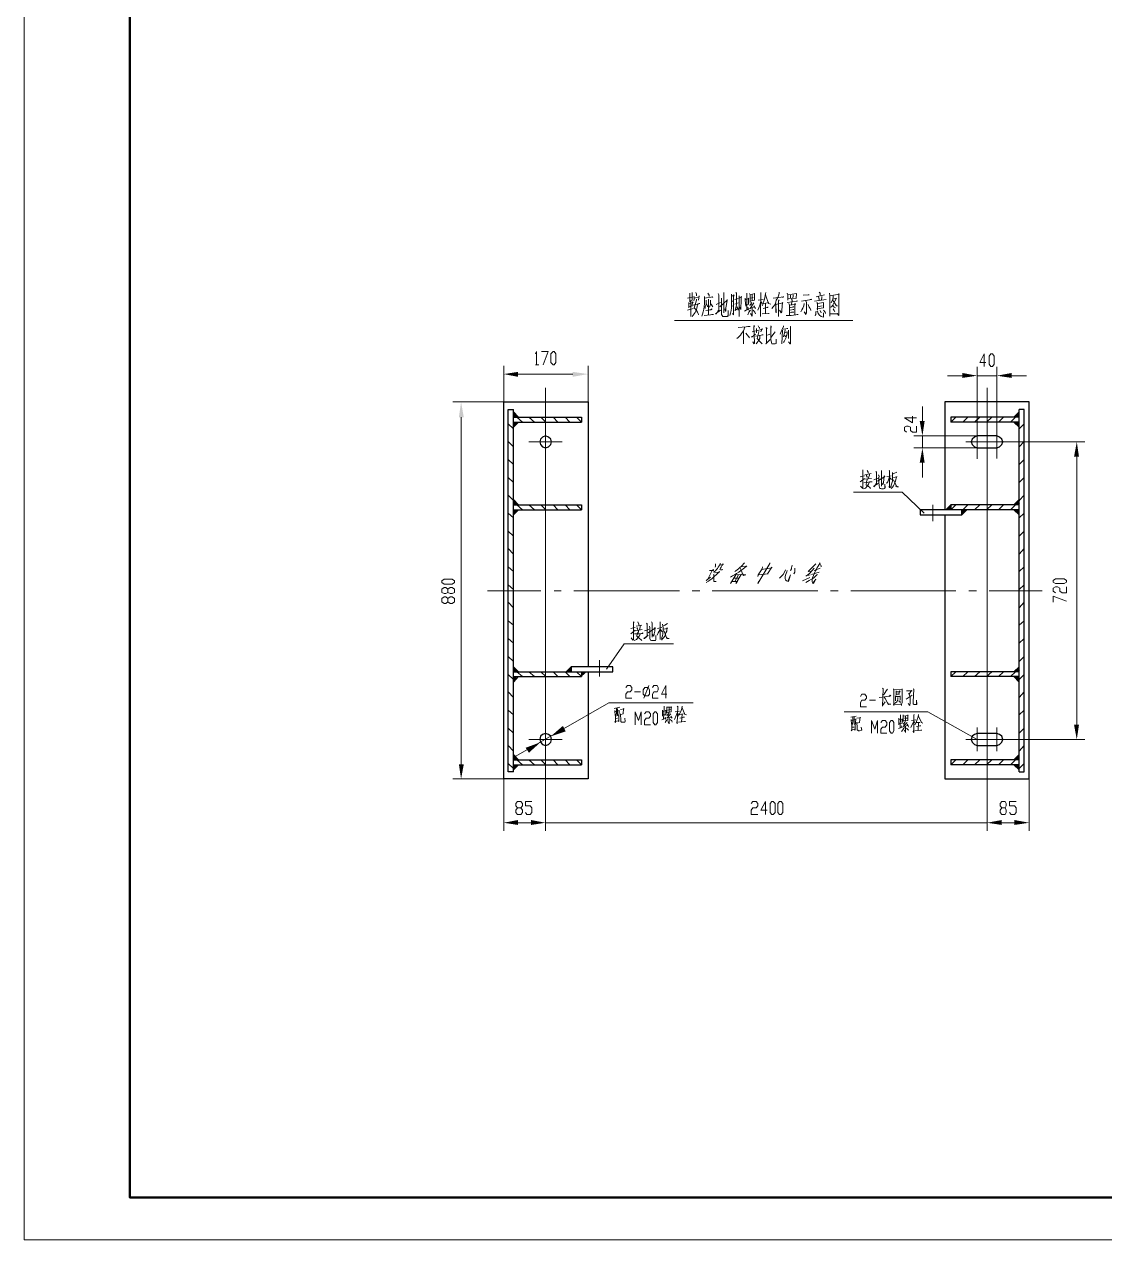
# Model space of a CAD drawing. Header units: millimetres. Extents: x -219 to 948, y -831 to -7.
# Drawn here: x -218.8 to 136.5, y -830.8 to -431 of the extents above; entities that cross this region are included whole.
import ezdxf

# ---------------------------------------------------------------- set-up
doc = ezdxf.new("R2010")
doc.units = ezdxf.units.MM
doc.layers.add('1', color=7, linetype='Continuous')

msp = doc.modelspace()

# ---------------------------------------------------------------- hatches: boundary and pattern name
h = msp.add_hatch(color=0)
h.dxf.hatch_style = 2
h.paths.add_polyline_path([(-56.48, -545.37), (-56.48, -546.99), (-61.16, -546.09)])
h = msp.add_hatch(color=0)
h.dxf.hatch_style = 2
h.paths.add_polyline_path([(-38.48, -545.37), (-38.48, -546.99), (-33.44, -546.09)])
h = msp.add_hatch(color=0)
h.dxf.hatch_style = 2
h.paths.add_polyline_path([(89.68, -545.73), (89.68, -547.35), (94.54, -546.63)])
h = msp.add_hatch(color=0)
h.dxf.hatch_style = 2
h.paths.add_polyline_path([(105.88, -545.73), (105.88, -547.35), (101.02, -546.63)])
h = msp.add_hatch(color=0)
h.dxf.hatch_style = 2
h.paths.add_polyline_path([(-74.3, -560.31), (-75.92, -560.31), (-75.2, -555.27)])
h = msp.add_hatch(color=0)
h.dxf.hatch_style = 2
h.paths.add_polyline_path([(75.64, -561.57), (77.26, -561.57), (76.54, -566.43)])
h = msp.add_hatch(color=0)
h.dxf.hatch_style = 2
h.paths.add_polyline_path([(75.64, -575.25), (77.26, -575.25), (76.54, -570.39)])
h = msp.add_hatch(color=0)
h.dxf.hatch_style = 2
h.paths.add_polyline_path([(126.4, -573.27), (128.02, -573.27), (127.3, -568.41)])
h = msp.add_hatch(color=0)
h.dxf.hatch_style = 2
h.paths.add_polyline_path([(85.9, -589.11), (84.28, -590.73), (85.9, -590.73)])
h = msp.add_hatch(color=0)
h.dxf.hatch_style = 2
h.paths.add_polyline_path([(89.5, -592.35), (89.5, -590.73), (91.12, -590.73)])
h = msp.add_hatch(color=0)
h.dxf.hatch_style = 2
h.paths.add_polyline_path([(-39.02, -642.39), (-39.02, -644.01), (-40.64, -644.01)])
h = msp.add_hatch(color=0)
h.dxf.hatch_style = 2
h.paths.add_polyline_path([(-35.6, -645.63), (-33.8, -644.01), (-35.6, -644.01)])
h = msp.add_hatch(color=0)
h.dxf.hatch_style = 2
h.paths.add_polyline_path([(-45.68, -665.25), (-41.72, -661.83), (-40.82, -663.63)])
h = msp.add_hatch(color=0)
h.dxf.hatch_style = 2
h.paths.add_polyline_path([(126.4, -661.47), (128.02, -661.47), (127.3, -666.33)])
h = msp.add_hatch(color=0)
h.dxf.hatch_style = 2
h.paths.add_polyline_path([(-49.1, -667.23), (-52.88, -670.65), (-53.96, -669.03)])
h = msp.add_hatch(color=0)
h.dxf.hatch_style = 2
h.paths.add_polyline_path([(-74.3, -674.43), (-75.92, -674.43), (-75.2, -679.29)])
h = msp.add_hatch(color=0)
h.dxf.hatch_style = 2
h.paths.add_polyline_path([(-56.48, -692.79), (-56.48, -694.41), (-61.16, -693.69)])
h = msp.add_hatch(color=0)
h.dxf.hatch_style = 2
h.paths.add_polyline_path([(-52.16, -692.79), (-52.16, -694.41), (-47.48, -693.69)])
h = msp.add_hatch(color=0)
h.dxf.hatch_style = 2
h.paths.add_polyline_path([(-52.16, -692.79), (-52.16, -694.41), (-47.48, -693.69)])
h = msp.add_hatch(color=0)
h.dxf.hatch_style = 2
h.paths.add_polyline_path([(102.64, -692.79), (102.64, -694.41), (97.78, -693.69)])
h = msp.add_hatch(color=0)
h.dxf.hatch_style = 2
h.paths.add_polyline_path([(102.64, -692.79), (102.64, -694.41), (97.78, -693.69)])
h = msp.add_hatch(color=0)
h.dxf.hatch_style = 2
h.paths.add_polyline_path([(106.78, -692.79), (106.78, -694.41), (111.64, -693.69)])

# ---------------------------------------------------------------- linework, layer by layer
at = {"layer": '1', "color": 0, "lineweight": 5}
for points in [[(-218.84, -6.99), (-218.84, -830.85), (947.56, -830.85), (947.56, -6.99), (-218.84, -6.99)], [(0.04, -519.45), (0.04, -519.63), (0.04, -522.33), (0.04, -521.97), (0.76, -521.79), (0.76, -519.45), (0.76, -519.27)], [(2.02, -519.27), (2.2, -519.81), (2.2, -520.35), (2.2, -519.99)], [(5.98, -519.45), (6.16, -519.81), (6.34, -520.17), (6.34, -520.53)], [(9.4, -519.63), (9.58, -519.99), (9.58, -519.99), (9.58, -525.39), (9.4, -525.03), (9.4, -525.39), (8.68, -526.29), (8.5, -526.29), (10.12, -525.03)], [(11.2, -519.27), (11.2, -519.63), (11.2, -519.45), (11.2, -525.93), (11.2, -525.21)], [(15.16, -519.27), (15.34, -519.45), (15.34, -522.87)], [(18.76, -519.45), (18.76, -519.81), (18.76, -525.03)], [(19.66, -519.63), (19.84, -519.99), (19.84, -522.51), (19.84, -522.15), (21.28, -521.79), (21.28, -521.79), (21.28, -519.63), (21.46, -519.63), (19.84, -519.99)], [(23.44, -519.27), (23.44, -519.63), (23.44, -519.45), (23.26, -527.19), (23.26, -525.75)], [(32.08, -519.45), (32.26, -519.99), (32.26, -521.79), (32.26, -521.25), (35.14, -521.07), (34.96, -521.07), (35.14, -519.63), (35.14, -519.63), (32.26, -519.99)], [(42.52, -519.09), (42.88, -519.45), (42.88, -519.99), (42.88, -520.17), (42.88, -519.63)], [(45.94, -519.45), (46.12, -520.35), (46.12, -527.01), (46.12, -526.29), (48.64, -526.29), (48.46, -526.11), (48.1, -526.29)], [(46.12, -520.35), (49.18, -519.81), (49, -519.63), (49, -520.35), (49, -526.83), (48.64, -526.29)], [(1.12, -520.71), (-0.68, -521.07)], [(-0.32, -522.51), (-0.32, -524.31), (-0.32, -523.95), (0.94, -523.59), (0.76, -523.59), (0.94, -522.33), (1.12, -522.51), (-0.32, -522.87)], [(0.4, -521.97), (0.4, -527.19), (0.4, -525.93)], [(1.12, -523.41), (3.28, -522.87), (3.1, -522.87), (2.74, -523.05)], [(1.48, -520.53), (1.48, -521.61), (1.3, -521.97)], [(1.48, -521.07), (3.1, -520.71), (3.1, -520.35), (2.92, -521.79)], [(2.2, -521.43), (2.2, -521.79), (1.48, -524.31), (1.84, -524.67), (2.2, -525.21), (2.56, -525.75), (2.74, -526.11), (2.92, -526.65), (2.74, -526.11)], [(4.9, -521.07), (7.6, -520.71), (7.6, -520.71), (7.24, -520.89)], [(5.44, -521.79), (5.44, -522.33), (5.44, -523.23), (5.08, -523.95), (5.08, -524.49)], [(5.44, -522.87), (5.8, -523.59), (5.8, -523.95)], [(6.16, -521.43), (6.16, -526.65)], [(6.88, -521.79), (6.88, -522.15), (6.88, -523.23), (6.52, -524.13)], [(6.88, -522.87), (7.42, -523.59), (7.6, -523.95)], [(8.68, -523.23), (10.12, -522.51)], [(9.94, -523.95), (12.28, -521.79), (12.28, -521.61), (12.28, -521.97), (12.28, -521.79), (12.1, -523.23), (11.92, -524.31), (11.92, -525.39), (11.74, -525.39), (11.56, -524.67), (11.74, -525.39)], [(10.48, -521.07), (10.48, -521.79), (10.48, -521.61), (10.48, -524.31), (10.48, -526.47), (10.84, -527.19), (11.02, -527.19), (11.92, -527.19), (12.28, -527.19), (12.64, -526.83), (12.64, -525.21), (12.64, -527.01), (12.46, -527.01)], [(13.72, -520.35), (14.62, -520.35), (14.44, -519.99), (14.44, -526.29), (14.44, -526.65), (14.08, -526.11), (14.44, -526.47)], [(14.26, -523.59), (13.72, -523.77)], [(13.9, -522.15), (14.26, -522.15)], [(15.88, -521.25), (14.8, -521.61)], [(14.8, -523.05), (15.88, -522.69)], [(15.34, -522.87), (15.34, -523.41), (14.98, -525.03), (14.8, -525.21), (15.7, -524.67)], [(16.24, -520.35), (16.24, -527.19), (16.24, -526.11)], [(18.22, -521.07), (18.22, -521.79), (18.4, -523.77), (18.4, -523.23), (19.48, -523.05), (19.3, -523.05), (19.3, -521.07), (19.48, -521.25), (18.4, -521.61)], [(20.38, -522.51), (19.84, -523.41), (19.66, -523.41), (20.74, -523.23)], [(21.1, -522.69), (19.84, -524.49), (19.66, -524.49), (21.28, -523.95)], [(20.02, -521.07), (20.92, -520.89)], [(20.56, -519.99), (20.56, -521.97)], [(21.1, -523.59), (21.64, -524.49)], [(23.8, -522.87), (23.44, -522.15), (23.08, -523.41), (22.72, -524.31), (22.36, -525.03)], [(22.54, -521.79), (24.16, -521.61)], [(25.6, -522.69), (24.34, -522.87)], [(24.88, -519.99), (25.96, -522.87), (26.68, -523.05), (25.96, -522.87), (25.96, -522.51)], [(24.88, -522.87), (24.88, -526.29)], [(27.4, -521.07), (31, -520.71), (30.82, -520.71), (30.46, -520.89)], [(28.3, -523.23), (30.64, -522.69), (30.46, -522.51), (30.28, -525.03), (30.28, -525.57), (30.1, -525.93), (29.56, -525.03), (30.1, -525.75)], [(28.3, -522.87), (28.3, -523.23), (28.48, -525.93), (28.3, -525.57), (28.3, -524.67)], [(29.2, -521.79), (29.38, -521.79), (29.2, -521.97), (29.2, -527.19), (29.2, -526.11)], [(32.08, -522.51), (35.32, -522.15), (35.32, -521.97), (34.96, -522.15)], [(32.8, -526.83), (32.8, -523.41), (32.62, -522.87), (32.8, -523.41), (34.6, -523.23), (34.6, -522.87), (34.78, -523.23), (34.6, -523.23), (34.6, -526.65)], [(33.16, -520.17), (33.16, -520.35), (33.16, -521.07)], [(33.52, -521.43), (33.7, -521.79), (33.52, -523.23)], [(34.06, -519.99), (34.06, -520.35), (33.88, -521.07)], [(36.76, -522.15), (40, -521.61), (40, -521.43), (39.64, -521.61)], [(37.3, -520.17), (39.28, -519.99), (39.28, -519.99), (38.92, -519.99)], [(38.2, -521.97), (38.38, -522.51), (38.38, -525.93), (38.2, -526.29), (38.2, -526.47), (37.66, -525.57), (38.2, -526.29), (38.2, -526.11)], [(38.92, -523.23), (39.28, -524.13), (39.64, -524.49), (39.82, -525.03), (39.82, -525.21)], [(41.08, -522.15), (44.86, -521.61)], [(41.62, -520.71), (44.32, -519.99)], [(41.8, -522.51), (41.98, -522.87), (41.98, -525.03), (41.98, -524.67), (41.8, -524.67), (43.96, -524.31), (43.96, -524.31), (43.96, -522.51), (43.96, -522.51), (41.98, -522.87)], [(41.98, -523.95), (43.6, -523.59)], [(42.34, -520.71), (42.52, -521.43), (42.52, -521.79), (42.52, -521.25), (42.34, -521.07)], [(43.42, -520.89), (43.42, -520.53), (43.42, -521.07), (43.24, -521.79)], [(47.2, -521.25), (47.2, -521.43), (48.28, -521.07), (48.28, -521.07), (47.74, -522.15), (47.02, -523.41), (46.66, -523.95), (46.3, -524.13)], [(47.2, -520.35), (47.2, -520.71), (47.02, -521.61), (46.48, -522.51), (46.48, -522.69)], [(47.02, -521.97), (47.2, -521.97), (48.28, -523.59), (48.64, -523.59), (48.28, -523.59), (48.1, -523.41)], [(47.2, -523.59), (47.56, -524.13), (47.92, -524.31)], [(1.12, -524.49), (-0.68, -525.03)], [(4.72, -526.83), (7.78, -526.47), (7.6, -526.47), (7.24, -526.47)], [(5.26, -525.21), (7.24, -524.85), (7.24, -524.67), (6.88, -525.03)], [(15.52, -523.95), (15.88, -524.67), (15.88, -525.03)], [(18.04, -525.39), (19.3, -524.67)], [(19.12, -524.13), (19.48, -525.03)], [(20.02, -525.03), (19.84, -525.21), (19.48, -525.75), (19.12, -526.65)], [(20.56, -524.31), (20.56, -527.01), (20.02, -526.11), (20.56, -526.83)], [(20.92, -525.03), (21.46, -525.75), (21.64, -526.29)], [(23.8, -526.29), (26.14, -526.11), (25.96, -526.11)], [(24.16, -524.49), (25.78, -524.13), (25.6, -524.13), (25.6, -524.31)], [(35.32, -526.47), (35.5, -526.47), (35.68, -526.47), (33.34, -526.83), (31.72, -526.83)], [(32.8, -524.31), (34.24, -523.95), (34.06, -523.95), (33.88, -524.13)], [(32.8, -525.03), (34.24, -524.85), (34.06, -524.85)], [(32.8, -525.93), (34.24, -525.75), (33.52, -525.75)], [(41.62, -525.39), (41.44, -525.75), (41.44, -526.11), (41.44, -526.47), (41.26, -526.83), (41.44, -526.29)], [(42.88, -525.21), (43.24, -525.93)], [(43.96, -525.03), (44.5, -525.75), (44.68, -525.93), (44.68, -526.11)], [(47.2, -524.67), (47.56, -525.21), (47.74, -525.57)], [(-5, -528.45), (53.68, -528.45)], [(15.88, -530.79), (19.84, -530.43), (19.48, -530.43), (19.12, -530.43)], [(21.1, -530.07), (21.28, -530.43), (21.1, -530.43), (21.28, -535.83), (21.28, -536.01), (21.1, -536.19), (20.74, -535.47), (21.1, -536.01)], [(22, -531.15), (22, -531.87), (22, -532.23), (22, -532.41), (21.82, -532.41)], [(22, -531.87), (23.98, -531.33), (23.8, -531.15), (23.44, -532.23)], [(22.54, -530.25), (22.72, -530.61), (22.9, -530.79), (22.9, -531.15)], [(25.06, -530.79), (25.42, -531.15), (25.24, -531.15), (25.24, -536.01), (25.06, -536.19), (26.5, -534.75)], [(30.82, -530.25), (30.82, -530.43), (30.28, -531.69), (29.92, -532.41), (29.74, -532.95)], [(30.46, -531.69), (30.28, -536.19), (30.28, -535.29)], [(30.82, -531.33), (31, -531.33), (32.26, -531.15), (32.08, -531.15), (32.08, -531.15)], [(32.98, -530.43), (33.16, -530.43), (33.16, -530.61), (33.16, -536.19), (32.98, -536.19), (32.44, -535.47), (32.98, -536.19), (33.16, -535.83)], [(32.44, -531.69), (32.44, -534.39), (32.44, -533.85)], [(17.68, -531.87), (17.68, -536.01), (17.68, -536.19), (17.68, -535.83), (17.68, -535.47)], [(19.66, -534.21), (19.48, -533.85), (18.94, -533.13), (18.4, -532.59)], [(20.2, -533.85), (20.56, -533.85), (21.64, -532.95)], [(20.56, -532.23), (21.64, -531.87)], [(21.64, -533.67), (21.64, -533.67), (21.64, -533.67), (24.16, -533.13), (23.8, -533.13), (23.8, -533.31)], [(23.08, -533.31), (23.08, -534.03), (23.08, -534.39), (22.72, -534.93), (22, -536.01), (21.82, -536.19)], [(22.72, -532.05), (22.72, -532.23), (22.18, -534.39), (22.36, -534.57), (23.44, -535.65), (23.8, -536.19)], [(25.6, -533.31), (26.32, -532.95)], [(26.68, -534.03), (27.76, -532.59), (28.12, -532.23)], [(31, -533.31), (31.36, -533.49), (31.36, -533.85)], [(-50.72, -539.43), (-50.36, -538.71), (-50.36, -543.03)], [(-48.74, -538.71), (-46.58, -538.71), (-48.2, -543.03)], [(-44.96, -543.03), (-45.68, -542.31), (-45.68, -539.43), (-44.96, -538.71), (-44.6, -538.71), (-44.06, -539.43), (-44.06, -542.31), (-44.6, -543.03), (-44.96, -543.03)], [(97.42, -542.31), (95.44, -542.31), (96.88, -539.43), (96.88, -543.57)], [(99.04, -543.57), (98.5, -542.85), (98.5, -540.15), (99.04, -539.43), (99.58, -539.43), (100.12, -540.15), (100.12, -542.85), (99.58, -543.57), (99.04, -543.57)], [(-61.16, -555.27), (-61.16, -543.39)], [(-50.72, -543.03), (-49.64, -543.03)], [(-33.44, -555.27), (-33.44, -543.39)], [(94.54, -557.07), (94.54, -543.75)], [(101.02, -557.43), (101.02, -543.75)], [(-38.48, -546.09), (-56.48, -546.09)], [(89.68, -546.63), (84.82, -546.63)], [(94.54, -546.63), (101.02, -546.63)], [(105.88, -546.63), (110.74, -546.63)], [(-47.48, -550.59), (-47.48, -685.05)], [(97.78, -550.59), (97.78, -685.05)], [(-61.16, -555.27), (-77.9, -555.27)], [(76.54, -561.57), (76.54, -556.71)], [(94.54, -573.99), (94.54, -557.07)], [(101.02, -573.81), (101.02, -557.43)], [(-75.2, -560.31), (-75.2, -674.43)], [(-59.72, -562.47), (-57.92, -564.09)], [(-56.84, -560.31), (-55.04, -561.93)], [(-51.08, -561.93), (-52.88, -560.31)], [(-48.92, -560.31), (-47.3, -561.93)], [(-43.34, -561.93), (-44.96, -560.31)], [(-41, -560.31), (-39.38, -561.93)], [(-37.22, -560.31), (-35.6, -561.93)], [(73.3, -559.95), (73.3, -562.11), (70.6, -560.49), (74.56, -560.49)], [(71.32, -565.17), (70.6, -564.63), (70.6, -563.55), (71.32, -563.19), (71.86, -563.19), (72.58, -563.55), (72.58, -564.63), (73.3, -565.17), (74.56, -565.17), (74.56, -563.19)], [(87.52, -560.31), (85.9, -561.93)], [(91.48, -560.31), (89.86, -561.93)], [(93.64, -561.93), (95.44, -560.31)], [(99.4, -560.31), (97.6, -561.93)], [(101.56, -561.93), (103.18, -560.31)], [(107.14, -560.31), (105.52, -561.93)], [(110.02, -562.47), (108.4, -564.09)], [(94.54, -566.43), (73.66, -566.43)], [(76.54, -566.43), (76.54, -570.39)], [(-57.92, -570.03), (-59.72, -568.23)], [(-41.9, -568.41), (-52.88, -568.41)], [(94.54, -570.39), (73.66, -570.39)], [(90.76, -568.41), (104.98, -568.41)], [(104.98, -568.41), (130, -568.41)], [(108.4, -570.03), (110.02, -568.23)], [(-59.72, -574.17), (-57.92, -575.79)], [(76.54, -575.25), (76.54, -580.11)], [(110.02, -574.17), (108.4, -575.79)], [(127.3, -661.47), (127.3, -573.27)], [(56.02, -579.93), (57.46, -579.57)], [(56.92, -577.59), (56.92, -577.95), (56.92, -577.95), (56.92, -581.91), (56.92, -583.71), (56.2, -582.99), (56.92, -583.71)], [(57.64, -579.21), (59.62, -578.85)], [(58, -579.39), (58.36, -579.93), (58.36, -580.11)], [(58.36, -577.77), (58.72, -578.31), (58.72, -578.67)], [(59.08, -579.03), (59.08, -579.39), (58.72, -580.47)], [(61.24, -578.13), (61.42, -578.31), (61.42, -578.31), (61.42, -582.27), (61.24, -582.09), (61.24, -582.45), (60.52, -583.17), (60.52, -582.99), (61.96, -582.09)], [(61.78, -581.37), (64.12, -579.75), (63.94, -579.57), (63.94, -579.75), (63.76, -581.73), (63.58, -582.27), (63.4, -582.45), (63.22, -581.91), (63.4, -582.27)], [(63.04, -577.77), (63.04, -577.95), (63.04, -577.95), (63.04, -582.99), (63.04, -582.27)], [(64.84, -579.75), (66.28, -579.57)], [(65.56, -577.77), (65.74, -577.95), (65.74, -583.53), (65.56, -583.17), (65.74, -582.63)], [(66.64, -578.49), (66.64, -578.85), (66.64, -579.93), (66.64, -581.37), (66.28, -582.63), (66.28, -582.99), (65.92, -583.35)], [(68.08, -578.31), (67.18, -578.85), (66.64, -579.03)], [(-57.92, -581.73), (-59.72, -580.11)], [(56.02, -581.55), (57.46, -580.47)], [(57.28, -581.91), (58.36, -581.73), (59.08, -581.55), (59.98, -581.55), (59.62, -581.55)], [(57.64, -580.65), (59.8, -580.47)], [(58.36, -580.65), (58.36, -580.83), (58.18, -581.55), (58, -582.63), (58.72, -582.99), (59.26, -583.35), (59.44, -583.71)], [(60.52, -580.83), (61.96, -580.29)], [(65.74, -579.93), (65.38, -580.83), (65.2, -581.55), (64.84, -581.91), (64.84, -582.09)], [(65.74, -580.11), (66.28, -580.65), (66.28, -580.83)], [(67, -580.83), (67, -580.83), (68.08, -583.17), (68.62, -583.17), (68.08, -582.99), (67.72, -582.99)], [(108.4, -581.73), (110.02, -580.11)], [(-59.72, -585.87), (-57.92, -587.67)], [(69.88, -584.97), (53.86, -584.97)], [(77.08, -591.81), (69.88, -584.97)], [(110.02, -585.87), (108.4, -587.67)], [(-56.84, -589.11), (-55.04, -590.73)], [(-51.08, -590.73), (-52.88, -589.11)], [(-48.92, -589.11), (-47.3, -590.73)], [(-43.34, -590.73), (-44.96, -589.11)], [(-41, -589.11), (-39.38, -590.73)], [(-37.22, -589.11), (-35.6, -590.73)], [(79.96, -589.11), (79.96, -594.51)], [(85.9, -589.11), (84.28, -590.73)], [(87.52, -589.11), (85.9, -590.73)], [(89.5, -592.35), (91.12, -590.73)], [(91.48, -589.11), (89.86, -590.73)], [(93.64, -590.73), (95.44, -589.11)], [(99.4, -589.11), (97.6, -590.73)], [(101.56, -590.73), (103.18, -589.11)], [(107.14, -589.11), (105.52, -590.73)], [(-57.92, -593.43), (-59.72, -591.81)], [(108.4, -593.43), (110.02, -591.81)], [(-59.72, -597.75), (-57.92, -599.37)], [(110.02, -597.75), (108.4, -599.37)], [(-57.92, -605.31), (-59.72, -603.51)], [(108.4, -605.31), (110.02, -603.51)], [(-59.72, -609.45), (-57.92, -611.07)], [(6.52, -610.71), (7.78, -610.71), (7.78, -610.35), (7.42, -610.71), (5.8, -613.77), (5.44, -613.95), (6.88, -612.87)], [(8.5, -608.55), (8.5, -609.27), (8.32, -609.63)], [(9.94, -608.91), (11.02, -608.73), (11.02, -608.55), (10.66, -608.91), (10.3, -609.63), (10.12, -609.99), (9.94, -610.35), (9.94, -610.35), (10.12, -610.53), (10.66, -610.53), (10.84, -610.35)], [(26.32, -608.19), (26.32, -608.37), (22.36, -615.03), (22.54, -614.67), (22.72, -614.31)], [(23.98, -609.45), (23.8, -610.17), (22.54, -612.15), (22.36, -612.69)], [(23.62, -610.35), (27.04, -609.81), (27.04, -609.63), (25.6, -611.79), (25.78, -611.79), (22.72, -612.15)], [(33.7, -608.91), (33.52, -609.81), (33.52, -610.17), (33.16, -610.71), (33.52, -609.99)], [(34.6, -609.99), (34.6, -611.25), (34.24, -611.79), (34.42, -611.25)], [(40.9, -609.99), (39.46, -611.61), (38.38, -612.51), (38.2, -612.51), (39.64, -612.15)], [(41.44, -608.55), (38.92, -611.07), (40.18, -610.89)], [(40, -611.97), (42.52, -611.25)], [(40.9, -610.71), (42.88, -609.99)], [(43.24, -609.45), (43.24, -609.27), (43.06, -608.73)], [(110.02, -609.45), (108.4, -611.07)], [(-77.36, -614.67), (-78.08, -615.21), (-80.78, -615.21), (-81.5, -614.67), (-81.5, -614.13), (-80.78, -613.59), (-78.08, -613.59), (-77.36, -614.13), (-77.36, -614.67)], [(-57.92, -617.01), (-59.72, -615.39)], [(7.78, -611.97), (7.96, -611.97), (7.96, -614.31), (8.68, -614.31), (7.96, -614.31), (7.96, -613.95)], [(14.62, -613.23), (16.06, -613.23)], [(16.06, -612.15), (14.8, -614.31)], [(37.12, -614.13), (39.46, -613.05)], [(41.98, -611.97), (41.8, -612.15), (40.72, -613.23), (40, -613.59), (39.28, -613.95), (38.74, -614.31), (38.2, -614.67)], [(108.4, -617.01), (110.02, -615.39)], [(123.88, -614.49), (123.16, -615.03), (120.28, -615.03), (119.56, -614.49), (119.56, -613.95), (120.28, -613.41), (123.16, -613.41), (123.88, -613.95), (123.88, -614.49)], [(-77.36, -617.91), (-78.08, -618.27), (-78.8, -618.27), (-79.52, -617.91), (-79.52, -616.83), (-80.24, -616.29), (-80.78, -616.29), (-81.5, -616.83), (-81.5, -617.91), (-80.78, -618.27), (-80.24, -618.27), (-79.52, -617.91)], [(-77.36, -620.97), (-78.08, -621.51), (-78.8, -621.51), (-79.52, -620.97), (-79.52, -619.89), (-80.24, -619.35), (-80.78, -619.35), (-81.5, -619.89), (-81.5, -620.97), (-80.78, -621.51), (-80.24, -621.51), (-79.52, -620.97)], [(-79.52, -616.83), (-78.8, -616.29), (-78.08, -616.29), (-77.36, -616.83), (-77.36, -617.91)], [(-79.52, -619.89), (-78.8, -619.35), (-78.08, -619.35), (-77.36, -619.89), (-77.36, -620.97)], [(-66.56, -617.37), (-48.92, -617.37)], [(-44.6, -617.37), (-42.26, -617.37)], [(-38.12, -617.37), (-3.38, -617.37)], [(0.76, -617.37), (3.28, -617.37)], [(7.42, -617.37), (42.16, -617.37)], [(46.3, -617.37), (48.82, -617.37)], [(52.96, -617.37), (87.52, -617.37)], [(91.84, -617.37), (94.36, -617.37)], [(98.5, -617.37), (115.96, -617.37)], [(120.28, -618.09), (119.56, -617.55), (119.56, -616.47), (120.28, -616.11), (121, -616.11), (121.72, -616.47), (121.72, -617.55), (122.44, -618.09), (123.88, -618.09), (123.88, -616.11)], [(119.56, -621.15), (119.56, -619.17), (123.88, -620.79)], [(-59.72, -621.15), (-57.92, -622.95)], [(110.02, -621.15), (108.4, -622.95)], [(-57.92, -628.71), (-59.72, -627.27)], [(-18.5, -627.63), (-18.32, -627.81), (-18.5, -627.63), (-18.5, -633.39), (-18.68, -633.57), (-19.22, -632.85), (-18.68, -633.57)], [(-17.06, -627.63), (-16.7, -628.35), (-16.7, -628.53)], [(-12.56, -627.63), (-12.38, -627.99), (-12.38, -627.81), (-12.38, -632.67), (-12.38, -632.13)], [(-9.68, -627.63), (-9.68, -627.99), (-9.68, -633.39), (-9.68, -633.03), (-9.68, -632.67)], [(108.4, -628.71), (110.02, -627.27)], [(-19.4, -629.79), (-17.96, -629.43)], [(-19.4, -631.59), (-17.96, -630.33)], [(-18.14, -631.59), (-17.06, -631.59), (-16.34, -631.59), (-15.44, -631.41), (-15.44, -631.23), (-15.8, -631.41)], [(-17.78, -630.51), (-15.62, -630.15)], [(-17.6, -629.07), (-15.8, -628.71)], [(-16.88, -630.51), (-16.88, -630.87), (-17.24, -631.59), (-17.42, -632.31), (-16.7, -632.85), (-15.8, -633.75)], [(-17.24, -629.43), (-17.24, -629.79), (-17.06, -630.15)], [(-16.34, -628.89), (-16.34, -629.25), (-16.52, -630.33)], [(-14.18, -627.99), (-14, -628.35), (-14, -628.17), (-14, -632.31), (-14, -631.95), (-14, -632.31), (-14.9, -633.03), (-15.08, -633.03), (-13.64, -631.95)], [(-14.9, -630.51), (-13.46, -630.15)], [(-13.64, -631.23), (-11.3, -629.61), (-11.48, -629.43), (-11.48, -629.79), (-11.48, -629.61), (-11.48, -630.69), (-11.66, -631.59), (-11.84, -632.31), (-11.84, -632.31), (-12.2, -631.77), (-11.84, -632.31)], [(-13.28, -629.07), (-13.1, -629.43), (-13.1, -629.43), (-13.1, -633.03), (-12.92, -633.57), (-12.56, -633.75), (-11.3, -633.75), (-11.12, -633.39), (-11.12, -632.13), (-11.12, -633.39), (-11.3, -633.57)], [(-9.68, -629.79), (-10.04, -630.69), (-10.4, -631.23), (-10.76, -631.95)], [(-10.58, -629.79), (-9.14, -629.43)], [(-9.68, -629.97), (-9.32, -630.51), (-9.14, -630.87)], [(-8.6, -629.97), (-7.34, -629.79), (-7.52, -629.61), (-7.52, -629.79), (-7.52, -630.69), (-7.88, -631.23), (-8.24, -632.31), (-8.6, -632.85), (-8.96, -633.21), (-9.14, -633.57)], [(-7.34, -628.17), (-8.24, -628.71), (-8.6, -628.89)], [(-8.6, -630.51), (-8.42, -630.69), (-7.52, -633.03), (-6.8, -633.03), (-7.52, -633.03), (-7.52, -632.67)], [(-59.72, -633.03), (-57.92, -634.65)], [(-5.36, -634.83), (-21.56, -634.83), (-27.32, -643.11)], [(110.02, -633.03), (108.4, -634.65)], [(-57.92, -640.59), (-59.72, -638.97)], [(108.4, -640.59), (110.02, -638.97)], [(-39.02, -642.39), (-40.64, -644.01)], [(-29.66, -645.63), (-29.66, -640.23)], [(-59.72, -644.91), (-57.92, -646.53)], [(-56.84, -644.01), (-55.04, -645.63)], [(-51.08, -645.63), (-52.88, -644.01)], [(-48.92, -644.01), (-47.3, -645.63)], [(-43.34, -645.63), (-44.96, -644.01)], [(-41, -644.01), (-39.38, -645.63)], [(-37.22, -644.01), (-35.6, -645.63)], [(87.52, -644.01), (85.9, -645.63)], [(91.48, -644.01), (89.86, -645.63)], [(93.64, -645.63), (95.44, -644.01)], [(99.4, -644.01), (97.6, -645.63)], [(101.56, -645.63), (103.18, -644.01)], [(107.14, -644.01), (105.52, -645.63)], [(110.02, -644.91), (108.4, -646.53)], [(-57.92, -652.47), (-59.72, -650.67)], [(-21.02, -649.23), (-20.48, -648.51), (-19.58, -648.51), (-19.04, -649.23), (-19.04, -649.95), (-19.58, -650.67), (-20.48, -650.67), (-21.02, -651.39), (-21.02, -652.65), (-19.04, -652.65)], [(-18.14, -650.67), (-16.16, -650.67)], [(-14.72, -651.93), (-15.26, -651.39), (-15.26, -649.95), (-14.72, -649.23), (-13.64, -649.23), (-13.28, -649.95), (-13.28, -651.39), (-13.64, -651.93), (-14.72, -651.93)], [(-15.08, -652.65), (-13.46, -648.51)], [(-12.2, -649.23), (-11.84, -648.51), (-10.76, -648.51), (-10.4, -649.23), (-10.4, -649.95), (-10.76, -650.67), (-11.84, -650.67), (-12.2, -651.39), (-12.2, -652.65), (-10.4, -652.65)], [(-7.52, -651.39), (-9.32, -651.39), (-7.88, -648.51), (-7.88, -652.65)], [(56.2, -652.11), (56.56, -651.39), (57.64, -651.39), (58.18, -652.11), (58.18, -652.65), (57.64, -653.37), (56.56, -653.37), (56.2, -654.09), (56.2, -655.53), (58.18, -655.53)], [(63.4, -649.41), (63.58, -649.59), (63.4, -655.35), (63.4, -655.17), (64.3, -653.91)], [(65.02, -649.77), (64.66, -650.31), (63.94, -651.39), (63.4, -651.75)], [(67, -649.59), (67.18, -650.13), (67.18, -655.17), (67, -654.81), (69.52, -654.63), (69.34, -654.63), (69.16, -654.63)], [(67.18, -649.95), (69.88, -649.77), (69.88, -649.59), (69.88, -653.73), (69.88, -654.27), (69.7, -654.63), (69.7, -655.17), (69.52, -654.63)], [(67.9, -650.31), (67.9, -651.75), (67.9, -651.39), (68.98, -651.39), (68.8, -651.39), (68.98, -650.31), (69.16, -650.67), (67.9, -650.67)], [(71.32, -650.31), (73.12, -650.31), (72.94, -650.13), (72.22, -651.39), (72.04, -651.39), (72.04, -651.03)], [(73.48, -649.59), (73.66, -649.77), (73.48, -653.91), (73.48, -654.63), (73.66, -654.63), (73.66, -654.81), (74.56, -654.81), (74.74, -654.63), (74.56, -653.37), (74.56, -654.81)], [(108.4, -652.47), (110.02, -650.67)], [(-26.6, -654.27), (-57.92, -672.27)], [(1.12, -654.27), (-26.6, -654.27)], [(-8.42, -655.35), (-8.42, -655.71), (-8.6, -659.67)], [(-7.52, -655.53), (-7.52, -655.71), (-7.52, -657.69), (-7.52, -657.51), (-6.08, -657.15), (-6.08, -657.15), (-6.08, -655.53), (-5.9, -655.71), (-7.52, -655.71)], [(-4.1, -655.35), (-3.92, -655.53), (-3.92, -655.35), (-4.1, -661.11), (-4.28, -660.75), (-4.1, -660.21)], [(59.08, -653.37), (61.06, -653.37)], [(62.32, -652.47), (64.12, -652.29), (66.1, -651.93), (65.92, -651.75), (65.56, -652.11)], [(63.94, -652.29), (64.3, -652.83), (65.02, -654.27), (65.38, -654.81), (66.1, -654.63), (65.38, -654.63)], [(65.02, -654.27), (65.38, -654.63)], [(68.44, -652.47), (68.44, -653.19), (68.26, -653.55), (68.08, -653.91), (67.72, -654.27), (67.72, -654.27), (67.36, -654.45)], [(67.72, -651.93), (67.72, -653.55), (67.72, -653.01)], [(67.72, -652.11), (69.16, -652.11), (69.16, -651.93), (69.16, -653.37), (69.16, -652.83)], [(68.44, -653.55), (68.98, -653.73), (69.16, -653.91), (69.16, -654.27)], [(71.14, -653.01), (73.12, -651.75)], [(-59.72, -656.61), (-57.92, -658.23)], [(-24.8, -656.07), (-23, -655.71)], [(-24.62, -656.79), (-24.62, -657.15), (-24.44, -658.95), (-24.44, -660.75), (-24.62, -660.39), (-23.54, -660.21), (-23.36, -660.39), (-23.36, -658.95), (-23.18, -656.79), (-23.18, -656.79), (-24.62, -657.15)], [(-23.72, -659.31), (-24.26, -659.49)], [(-23.72, -656.07), (-23.72, -658.41), (-23.36, -658.59)], [(-22.82, -656.43), (-21.56, -656.25), (-21.74, -656.07), (-21.92, -657.87), (-21.92, -657.87), (-22.64, -658.05), (-22.82, -657.87), (-22.82, -658.23), (-22.64, -659.67), (-22.64, -660.39), (-22.64, -660.39), (-22.46, -660.57), (-21.38, -660.57), (-21.2, -660.39), (-21.38, -659.31), (-21.2, -660.39)], [(-17.96, -661.47), (-17.96, -657.15), (-16.88, -660.03), (-15.98, -657.15), (-15.98, -661.47)], [(-14.9, -657.87), (-14.36, -657.15), (-13.46, -657.15), (-12.92, -657.87), (-12.92, -658.59), (-13.46, -659.31), (-14.36, -659.31), (-14.9, -660.03), (-14.9, -661.47), (-12.92, -661.47)], [(-11.48, -661.47), (-12.02, -660.75), (-12.02, -657.87), (-11.48, -657.15), (-11.12, -657.15), (-10.58, -657.87), (-10.58, -660.75), (-11.12, -661.47), (-11.48, -661.47)], [(-9.14, -659.85), (-7.88, -659.31)], [(-8.96, -656.61), (-8.96, -658.59), (-8.96, -658.23), (-7.88, -658.23), (-7.88, -658.23), (-7.88, -656.61), (-7.88, -656.79), (-8.96, -657.15)], [(-8.06, -658.95), (-7.88, -659.67)], [(-7.16, -659.67), (-7.34, -659.85), (-7.7, -660.21), (-8.06, -660.75)], [(-6.8, -657.69), (-7.52, -658.41), (-7.52, -658.41), (-6.44, -658.23)], [(-6.26, -657.87), (-7.52, -659.31), (-7.52, -659.31), (-6.08, -658.95)], [(-7.16, -656.61), (-6.26, -656.43)], [(-6.8, -659.13), (-6.8, -661.11), (-7.16, -660.39), (-6.8, -661.11)], [(-6.8, -655.71), (-6.8, -657.33)], [(-6.44, -659.67), (-5.9, -660.21), (-5.72, -660.57)], [(-6.26, -658.59), (-5.9, -659.13), (-5.72, -659.31)], [(-3.74, -658.05), (-4.1, -657.51), (-4.46, -658.41), (-5, -659.67)], [(-4.82, -657.15), (-3.38, -656.97)], [(-2.12, -657.87), (-3.2, -658.05)], [(-3.2, -659.31), (-1.76, -658.95), (-1.94, -658.95), (-2.12, -658.95)], [(-2.48, -658.05), (-2.66, -660.57)], [(-2.48, -655.89), (-1.58, -658.05), (-1.04, -658.23), (-1.58, -658.05), (-1.76, -657.69)], [(50.8, -657.15), (78.34, -657.15)], [(52.96, -658.95), (54.76, -658.59)], [(53.14, -659.67), (53.14, -660.03), (53.32, -661.83), (53.32, -663.45), (53.14, -663.27), (54.22, -662.91), (54.4, -663.27), (54.4, -661.83), (54.58, -659.49), (54.58, -659.67), (53.14, -660.03)], [(54.04, -658.77), (54.04, -661.29), (54.4, -661.29)], [(68.8, -659.31), (68.8, -660.03), (68.8, -661.47), (68.8, -661.11), (69.88, -660.93), (69.88, -660.93), (69.88, -659.49), (69.88, -659.67), (68.8, -659.85)], [(69.34, -658.23), (69.34, -658.59), (69.16, -662.55)], [(70.24, -658.23), (70.24, -658.59), (70.24, -660.39), (70.24, -660.21), (71.68, -660.03), (71.68, -660.03), (71.68, -658.23), (71.86, -658.41), (70.24, -658.59)], [(70.6, -659.31), (71.5, -659.31)], [(70.96, -658.59), (70.96, -660.03)], [(73.66, -658.05), (73.84, -658.23), (73.66, -658.23), (73.66, -663.99), (73.48, -663.63), (73.66, -663.09)], [(75.28, -658.59), (76.18, -660.75), (76.72, -660.93), (76.18, -660.75), (76, -660.57)], [(78.34, -657.15), (94.54, -666.33)], [(110.02, -656.61), (108.4, -658.23)], [(-57.92, -664.17), (-59.72, -662.55)], [(-3.74, -660.57), (-1.4, -660.39), (-1.76, -660.39)], [(54.04, -662.19), (53.5, -662.19)], [(59.8, -664.17), (59.8, -660.03), (60.88, -662.91), (61.78, -660.03), (61.78, -664.17)], [(62.86, -660.75), (63.4, -660.03), (64.3, -660.03), (64.84, -660.75), (64.84, -661.47), (64.3, -662.19), (63.4, -662.19), (62.86, -662.91), (62.86, -664.17), (64.84, -664.17)], [(66.28, -664.17), (65.74, -663.45), (65.74, -660.75), (66.28, -660.03), (66.64, -660.03), (67.18, -660.75), (67.18, -663.45), (66.64, -664.17), (66.28, -664.17)], [(68.62, -662.73), (69.88, -662.19)], [(69.7, -661.83), (69.88, -662.37)], [(70.6, -662.37), (70.42, -662.55), (70.06, -663.09), (69.7, -663.63)], [(70.96, -660.39), (70.24, -661.29), (70.24, -661.29), (71.32, -661.11)], [(71.5, -660.75), (70.24, -662.01), (70.24, -662.01), (71.68, -661.65)], [(70.96, -661.83), (70.96, -663.99), (70.6, -663.27), (70.96, -663.81)], [(71.32, -662.55), (71.86, -663.09), (72.04, -663.27)], [(71.5, -661.29), (71.86, -661.83), (72.04, -662.19)], [(74.02, -660.75), (73.66, -660.39), (73.3, -661.11), (72.76, -662.37)], [(72.94, -660.03), (74.38, -659.85)], [(74.02, -663.45), (76.36, -663.27), (76.18, -663.27), (76, -663.27)], [(75.64, -660.75), (74.56, -660.75)], [(74.56, -662.01), (76, -661.83), (75.82, -661.83), (75.64, -661.83)], [(75.28, -660.75), (75.1, -663.27)], [(94.54, -670.11), (94.54, -662.37)], [(101.02, -670.11), (101.02, -662.37)], [(108.4, -664.17), (110.02, -662.55)], [(-41.9, -666.33), (-52.88, -666.33)], [(-45.68, -665.25), (-45.68, -665.07)], [(90.76, -666.33), (104.98, -666.33)], [(104.98, -666.33), (130, -666.33)], [(-59.72, -668.31), (-57.92, -670.11)], [(110.02, -668.31), (108.4, -670.11)], [(-57.92, -675.87), (-59.72, -674.25)], [(-56.84, -672.99), (-55.04, -674.61)], [(-51.08, -674.61), (-52.88, -672.99)], [(-48.92, -672.99), (-47.3, -674.61)], [(-43.34, -674.61), (-44.96, -672.99)], [(-41, -672.99), (-39.38, -674.61)], [(-37.22, -672.99), (-35.6, -674.61)], [(87.52, -672.99), (85.9, -674.61)], [(91.48, -672.99), (89.86, -674.61)], [(93.64, -674.61), (95.44, -672.99)], [(99.4, -672.99), (97.6, -674.61)], [(101.56, -674.61), (103.18, -672.99)], [(107.14, -672.99), (105.52, -674.61)], [(108.4, -675.87), (110.02, -674.25)], [(-77.9, -679.29), (-61.16, -679.29), (-61.16, -696.39)], [(111.64, -679.29), (111.64, -696.39)], [(-56.66, -690.99), (-57.2, -690.27), (-57.2, -689.55), (-56.66, -688.83), (-55.58, -688.83), (-55.04, -688.11), (-55.04, -687.39), (-55.58, -686.67), (-56.66, -686.67), (-57.2, -687.39), (-57.2, -688.11), (-56.66, -688.83)], [(-53.96, -690.27), (-53.6, -690.99), (-52.52, -690.99), (-51.98, -690.27), (-51.98, -688.83), (-52.52, -688.11), (-53.96, -688.11), (-53.96, -686.67), (-51.98, -686.67)], [(-47.48, -685.05), (-47.48, -696.39), (-47.48, -685.05)], [(20.2, -687.39), (20.74, -686.67), (21.82, -686.67), (22.36, -687.39), (22.36, -688.11), (21.82, -688.83), (20.74, -688.83), (20.2, -689.55), (20.2, -690.99), (22.36, -690.99)], [(25.42, -689.55), (23.44, -689.55), (24.88, -686.67), (24.88, -690.99)], [(27.04, -690.99), (26.5, -690.27), (26.5, -687.39), (27.04, -686.67), (27.4, -686.67), (28.12, -687.39), (28.12, -690.27), (27.4, -690.99), (27.04, -690.99)], [(29.56, -690.99), (29.02, -690.27), (29.02, -687.39), (29.56, -686.67), (30.1, -686.67), (30.64, -687.39), (30.64, -690.27), (30.1, -690.99), (29.56, -690.99)], [(97.78, -685.05), (97.78, -696.39), (97.78, -685.05)], [(102.64, -690.99), (102.1, -690.27), (102.1, -689.55), (102.64, -688.83), (103.72, -688.83), (104.08, -688.11), (104.08, -687.39), (103.72, -686.67), (102.64, -686.67), (102.1, -687.39), (102.1, -688.11), (102.64, -688.83)], [(105.16, -690.27), (105.7, -690.99), (106.78, -690.99), (107.32, -690.27), (107.32, -688.83), (106.78, -688.11), (105.16, -688.11), (105.16, -686.67), (107.32, -686.67)], [(-55.58, -688.83), (-55.04, -689.55), (-55.04, -690.27), (-55.58, -690.99), (-56.66, -690.99)], [(103.72, -688.83), (104.08, -689.55), (104.08, -690.27), (103.72, -690.99), (102.64, -690.99)], [(-52.16, -693.69), (-56.48, -693.69)], [(-47.48, -693.69), (97.78, -693.69)], [(102.64, -693.69), (106.78, -693.69)], [(-218.84, -830.85), (-218.84, -830.85)]]:
    msp.add_lwpolyline(points, dxfattribs=at)
at = {"layer": '1', "color": 0, "lineweight": 50}
for points in [[(-184.1, -20.67), (-184.1, -816.99), (933.7, -816.99), (933.7, -20.67), (-184.1, -20.67)], [(-184.1, -816.99), (-184.1, -816.99)]]:
    msp.add_lwpolyline(points, dxfattribs=at)
at = {"layer": '1', "color": 0, "lineweight": 25}
for points in [[(-61.16, -555.27), (-33.44, -555.27)], [(-61.16, -679.29), (-61.16, -555.27)], [(-33.44, -555.27), (-33.44, -642.39)], [(83.92, -555.27), (83.92, -590.73)], [(111.64, -555.27), (83.92, -555.27)], [(111.64, -679.29), (111.64, -555.27)], [(-59.72, -676.95), (-59.72, -557.79)], [(-59.72, -557.79), (-57.92, -557.79)], [(-57.92, -676.95), (-57.92, -557.79)], [(-57.92, -558.51), (-56.3, -560.31)], [(-57.92, -559.05), (-56.84, -560.31)], [(-57.92, -559.41), (-57.2, -560.31)], [(108.4, -558.51), (106.6, -560.31)], [(108.4, -559.05), (107.14, -560.31)], [(108.4, -559.41), (107.5, -560.31)], [(108.4, -676.95), (108.4, -557.79)], [(110.02, -557.79), (108.4, -557.79)], [(110.02, -676.95), (110.02, -557.79)], [(-57.92, -559.95), (-57.56, -560.31)], [(-57.92, -560.31), (-35.6, -560.31)], [(-57.92, -561.93), (-35.6, -561.93)], [(-57.92, -562.29), (-57.56, -561.93)], [(-57.92, -562.83), (-57.2, -561.93)], [(-57.92, -563.19), (-56.84, -561.93)], [(-57.92, -563.55), (-56.3, -561.93)], [(-35.6, -560.31), (-35.6, -561.93)], [(85.9, -560.31), (85.9, -561.93)], [(108.4, -560.31), (85.9, -560.31)], [(108.4, -561.93), (85.9, -561.93)], [(108.4, -563.55), (106.6, -561.93)], [(108.4, -563.19), (107.14, -561.93)], [(108.4, -562.83), (107.5, -561.93)], [(108.4, -559.95), (108.04, -560.31)], [(108.4, -562.29), (108.04, -561.93)], [(-45.5, -568.41), (-45.68, -567.51), (-46.4, -566.79), (-47.48, -566.43), (-48.38, -566.79), (-49.1, -567.51), (-49.28, -568.41), (-49.1, -569.31), (-48.38, -570.03), (-47.48, -570.39), (-46.4, -570.03), (-45.68, -569.31), (-45.5, -568.41)], [(94.54, -566.43), (93.64, -566.79), (92.92, -567.51), (92.56, -568.41), (92.92, -569.31), (93.64, -570.03), (94.54, -570.39)], [(101.02, -566.43), (94.54, -566.43)], [(94.54, -570.39), (101.02, -570.39), (101.92, -570.03), (102.64, -569.31), (103, -568.41), (102.64, -567.51), (101.92, -566.79), (101.02, -566.43)], [(-57.92, -587.31), (-56.3, -589.11)], [(-57.92, -587.67), (-56.84, -589.11)], [(108.4, -587.31), (106.6, -589.11)], [(108.4, -587.67), (107.14, -589.11)], [(-57.92, -588.21), (-57.2, -589.11)], [(-57.92, -588.57), (-57.56, -589.11)], [(-57.92, -589.11), (-35.6, -589.11)], [(-57.92, -590.73), (-35.6, -590.73)], [(-57.92, -591.99), (-56.84, -590.73)], [(-57.92, -591.63), (-57.2, -590.73)], [(-57.92, -591.09), (-57.56, -590.73)], [(-57.92, -592.35), (-56.3, -590.73)], [(-35.6, -589.11), (-35.6, -590.73)], [(85.9, -590.73), (75.82, -590.73)], [(75.82, -592.35), (89.5, -592.35), (89.5, -590.73)], [(75.82, -590.73), (75.82, -592.35)], [(108.4, -589.11), (85.9, -589.11)], [(85.9, -589.11), (85.9, -590.73)], [(108.4, -590.73), (85.9, -590.73)], [(108.4, -592.35), (106.6, -590.73)], [(108.4, -591.99), (107.14, -590.73)], [(108.4, -588.21), (107.5, -589.11)], [(108.4, -591.63), (107.5, -590.73)], [(108.4, -588.57), (108.04, -589.11)], [(108.4, -591.09), (108.04, -590.73)], [(83.92, -592.35), (83.92, -679.29)], [(-57.92, -642.39), (-56.3, -644.01)], [(-57.92, -642.75), (-56.84, -644.01)], [(-57.92, -643.11), (-57.2, -644.01)], [(-57.92, -643.65), (-57.56, -644.01)], [(-25.34, -642.39), (-39.02, -642.39), (-39.02, -644.01)], [(-25.34, -644.01), (-25.34, -642.39)], [(108.4, -642.39), (106.6, -644.01)], [(108.4, -642.75), (107.14, -644.01)], [(108.4, -643.11), (107.5, -644.01)], [(108.4, -643.65), (108.04, -644.01)], [(-57.92, -644.01), (-35.6, -644.01)], [(-57.92, -645.63), (-35.6, -645.63)], [(-57.92, -646.89), (-56.84, -645.63)], [(-57.92, -646.53), (-57.2, -645.63)], [(-57.92, -645.99), (-57.56, -645.63)], [(-57.92, -647.43), (-56.3, -645.63)], [(-35.6, -644.01), (-35.6, -645.63)], [(-35.6, -644.01), (-25.34, -644.01)], [(-33.44, -644.01), (-33.44, -679.29)], [(108.4, -644.01), (85.9, -644.01)], [(85.9, -644.01), (85.9, -645.63)], [(108.4, -645.63), (85.9, -645.63)], [(108.4, -647.43), (106.6, -645.63)], [(108.4, -646.89), (107.14, -645.63)], [(108.4, -646.53), (107.5, -645.63)], [(108.4, -645.99), (108.04, -645.63)], [(-45.5, -666.33), (-45.68, -665.25), (-46.4, -664.71), (-47.48, -664.35), (-48.38, -664.71), (-49.1, -665.25), (-49.28, -666.33), (-49.1, -667.23), (-48.38, -667.95), (-47.48, -668.31), (-46.4, -667.95), (-45.68, -667.23), (-45.5, -666.33)], [(94.54, -664.35), (93.64, -664.71), (92.92, -665.25), (92.56, -666.33), (92.92, -667.23), (93.64, -667.95), (94.54, -668.31)], [(101.02, -664.35), (94.54, -664.35)], [(94.54, -668.31), (101.02, -668.31), (101.92, -667.95), (102.64, -667.23), (103, -666.33), (102.64, -665.25), (101.92, -664.71), (101.02, -664.35)], [(-57.92, -671.19), (-56.3, -672.99)], [(108.4, -671.19), (106.6, -672.99)], [(-57.92, -671.73), (-56.84, -672.99)], [(-57.92, -672.09), (-57.2, -672.99)], [(-57.92, -672.63), (-57.56, -672.99)], [(-57.92, -672.99), (-35.6, -672.99)], [(-57.92, -674.61), (-35.6, -674.61)], [(-57.92, -675.87), (-56.84, -674.61)], [(-57.92, -675.51), (-57.2, -674.61)], [(-57.92, -674.97), (-57.56, -674.61)], [(-57.92, -676.23), (-56.3, -674.61)], [(-35.6, -672.99), (-35.6, -674.61)], [(108.4, -672.99), (85.9, -672.99)], [(85.9, -672.99), (85.9, -674.61)], [(108.4, -674.61), (85.9, -674.61)], [(108.4, -676.23), (106.6, -674.61)], [(108.4, -671.73), (107.14, -672.99)], [(108.4, -675.87), (107.14, -674.61)], [(108.4, -672.09), (107.5, -672.99)], [(108.4, -675.51), (107.5, -674.61)], [(108.4, -672.63), (108.04, -672.99)], [(108.4, -674.97), (108.04, -674.61)], [(-33.44, -679.29), (-61.16, -679.29)], [(-57.92, -676.95), (-59.72, -676.95)], [(83.92, -679.29), (111.64, -679.29)], [(108.4, -676.95), (110.02, -676.95)]]:
    msp.add_lwpolyline(points, dxfattribs=at)
at = {"layer": '1', "color": 0, "lineweight": 5}
for points in [[(25.06, -519.27), (24.88, -520.35), (24.34, -522.69), (23.8, -523.59)], [(2.56, -523.23), (2.38, -524.85), (1.84, -525.93), (0.76, -527.19)], [(4.9, -520.53), (4.9, -522.33), (4.72, -525.39), (4, -527.01)], [(13.72, -519.81), (13.72, -522.15), (14.08, -524.67), (13.18, -526.83)], [(37.66, -522.87), (37.66, -523.95), (36.94, -524.85), (36.58, -525.57)], [(18.04, -530.79), (17.68, -532.23), (16.6, -533.49), (15.52, -534.39)], [(31.36, -531.51), (31.36, -532.23), (31, -533.13), (30.82, -533.85)], [(59.08, -581.55), (58.9, -582.45), (58, -583.71), (57.1, -583.89)], [(10.12, -608.37), (9.58, -609.27), (8.68, -610.89), (7.78, -611.25)], [(18.04, -608.19), (17.32, -609.09), (15.7, -610.53), (14.8, -611.07)], [(31.54, -610.53), (31.18, -611.43), (30.28, -612.69), (29.56, -613.23)], [(-16.16, -631.59), (-16.88, -632.49), (-17.06, -633.39), (-18.32, -633.75)], [(-8.96, -628.35), (-8.6, -629.97), (-8.78, -631.77), (-9.32, -633.39)], [(-2.48, -655.35), (-2.48, -656.25), (-3.38, -657.87), (-3.74, -658.59)], [(-24.08, -656.07), (-24.08, -656.97), (-24.08, -658.23), (-24.44, -658.95)], [(53.68, -658.95), (53.68, -659.85), (53.68, -660.93), (53.32, -661.83)], [(75.28, -658.05), (75.28, -658.95), (74.56, -660.57), (74.02, -661.47)]]:
    msp.add_open_spline(points, degree=3, dxfattribs=at)
for points, knots in [([(29.38, -519.09), (29.38, -519.09), (29.38, -519.63), (29.38, -519.63), (29.38, -519.63), (29.2, -520.35), (29.2, -520.35), (29.2, -520.35), (28.84, -521.07), (28.84, -521.07), (28.84, -521.07), (28.48, -521.79), (28.48, -521.79), (28.48, -522.51), (27.58, -524.13), (27.04, -524.49)], [0, 0, 0, 0, 1, 1, 1, 2, 2, 2, 3, 3, 3, 4, 4, 4, 5, 5, 5, 5]), ([(16.24, -521.07), (16.24, -521.07), (17.14, -520.71), (17.14, -520.71), (17.14, -520.71), (16.96, -520.53), (16.96, -520.53), (16.78, -521.97), (16.96, -523.41), (16.78, -524.85), (16.78, -524.85), (16.42, -524.13), (16.42, -524.13), (16.42, -524.13), (16.78, -524.67), (16.78, -524.67)], [0, 0, 0, 0, 1, 1, 1, 2, 2, 2, 3, 3, 3, 4, 4, 4, 5, 5, 5, 5]), ([(41.98, -525.39), (42.34, -526.47), (42.88, -527.19), (43.96, -527.37), (43.96, -527.37), (43.96, -525.93), (43.96, -525.93), (43.96, -525.93), (43.96, -527.37), (43.96, -527.37)], [0, 0, 0, 0, 1, 1, 1, 2, 2, 2, 3, 3, 3, 3]), ([(26.68, -530.25), (26.68, -530.25), (26.86, -530.61), (26.86, -530.61), (26.86, -530.61), (26.68, -530.43), (26.68, -530.43), (26.68, -531.87), (26.68, -533.31), (26.68, -534.75), (26.68, -534.75), (26.86, -535.65), (26.86, -535.65), (26.86, -535.65), (27.04, -536.19), (27.04, -536.19), (27.04, -536.19), (27.4, -536.19), (27.4, -536.19), (27.4, -536.19), (28.12, -536.19), (28.12, -536.19), (28.12, -536.19), (28.48, -536.01), (28.48, -536.01), (28.48, -536.01), (28.48, -534.57), (28.48, -534.57)], [0, 0, 0, 0, 1, 1, 1, 2, 2, 2, 3, 3, 3, 4, 4, 4, 5, 5, 5, 6, 6, 6, 7, 7, 7, 8, 8, 8, 9, 9, 9, 9]), ([(31.36, -532.41), (31.36, -532.41), (32.08, -532.23), (32.08, -532.23), (32.08, -532.23), (32.08, -532.23), (32.08, -532.23), (32.08, -532.23), (32.08, -532.77), (32.08, -532.77), (32.08, -532.77), (31.9, -533.31), (31.9, -533.31), (31.9, -533.31), (31.72, -533.67), (31.72, -533.67), (31.72, -533.67), (31.72, -534.03), (31.72, -534.03), (31.36, -534.57), (31.18, -535.29), (30.82, -535.65)], [0, 0, 0, 0, 1, 1, 1, 2, 2, 2, 3, 3, 3, 4, 4, 4, 5, 5, 5, 6, 6, 6, 7, 7, 7, 7]), ([(62.14, -579.21), (62.14, -579.21), (62.32, -579.75), (62.32, -579.75), (62.32, -579.75), (62.32, -579.57), (62.32, -579.57), (62.14, -580.11), (62.14, -582.99), (62.5, -583.71), (62.5, -583.71), (62.86, -583.71), (62.86, -583.71), (62.86, -583.71), (63.04, -583.89), (63.04, -583.89), (63.04, -583.89), (63.76, -583.89), (63.76, -583.89), (63.76, -583.89), (64.12, -583.71), (64.12, -583.71), (64.12, -583.71), (64.3, -583.53), (64.3, -583.53), (64.3, -583.53), (64.12, -582.27), (64.12, -582.27), (64.12, -582.27), (64.12, -583.71), (64.12, -583.71)], [0, 0, 0, 0, 1, 1, 1, 2, 2, 2, 3, 3, 3, 4, 4, 4, 5, 5, 5, 6, 6, 6, 7, 7, 7, 8, 8, 8, 9, 9, 9, 10, 10, 10, 10]), ([(67, -580.11), (67, -580.11), (68.08, -579.93), (68.08, -579.93), (68.08, -579.93), (68.08, -579.75), (68.08, -579.75), (67.72, -581.19), (67.36, -582.63), (66.28, -583.71)], [0, 0, 0, 0, 1, 1, 1, 2, 2, 2, 3, 3, 3, 3]), ([(8.14, -611.43), (8.14, -611.43), (9.76, -611.25), (9.76, -611.25), (9.76, -611.25), (9.76, -611.07), (9.76, -611.07), (8.14, -612.69), (7.42, -613.41), (5.44, -614.67)], [0, 0, 0, 0, 1, 1, 1, 2, 2, 2, 3, 3, 3, 3]), ([(16.78, -609.45), (16.78, -609.45), (18.4, -609.27), (18.4, -609.27), (18.4, -609.27), (18.76, -609.27), (18.76, -609.27), (17.14, -610.53), (15.16, -611.97), (13.36, -612.87)], [0, 0, 0, 0, 1, 1, 1, 2, 2, 2, 3, 3, 3, 3]), ([(16.6, -609.99), (16.6, -609.99), (16.6, -609.99), (16.6, -609.99), (16.96, -610.71), (17.32, -611.61), (17.68, -612.33), (17.68, -612.33), (18.4, -612.15), (18.4, -612.15), (18.4, -612.15), (18.4, -612.15), (18.4, -612.15), (18.4, -612.15), (17.68, -612.15), (17.68, -612.15), (17.68, -612.15), (17.32, -611.79), (17.32, -611.79), (17.32, -611.79), (16.96, -611.97), (16.96, -611.97), (16.96, -611.97), (15.16, -612.15), (15.16, -612.15), (15.16, -612.15), (15.16, -611.97), (15.16, -611.97), (15.16, -611.97), (15.16, -612.15), (15.16, -612.15), (15.16, -612.15), (13.36, -615.03), (13.36, -615.03), (13.36, -615.03), (13.72, -614.49), (13.72, -614.49), (13.72, -614.49), (13.72, -614.31), (13.72, -614.31), (13.72, -614.31), (15.7, -614.31), (15.7, -614.31), (15.7, -614.31), (15.16, -615.03), (15.16, -615.03), (15.16, -615.03), (16.96, -611.97), (16.96, -611.97)], [0, 0, 0, 0, 1, 1, 1, 2, 2, 2, 3, 3, 3, 4, 4, 4, 5, 5, 5, 6, 6, 6, 7, 7, 7, 8, 8, 8, 9, 9, 9, 10, 10, 10, 11, 11, 11, 12, 12, 12, 13, 13, 13, 14, 14, 14, 15, 15, 15, 16, 16, 16, 16]), ([(32.08, -610.71), (31.72, -611.79), (30.46, -613.95), (32.44, -614.31), (32.44, -614.31), (33.16, -612.15), (33.16, -612.15), (33.16, -612.15), (32.26, -614.31), (32.26, -614.31)], [0, 0, 0, 0, 1, 1, 1, 2, 2, 2, 3, 3, 3, 3]), ([(42.88, -608.19), (41.98, -609.63), (41.26, -610.89), (40.72, -612.33), (40.18, -613.59), (40.18, -613.77), (40.36, -614.85), (40.36, -614.85), (40.72, -615.03), (40.72, -615.03), (40.72, -615.03), (41.44, -613.59), (41.44, -613.59), (41.44, -613.59), (40.54, -614.85), (40.54, -614.85)], [0, 0, 0, 0, 1, 1, 1, 2, 2, 2, 3, 3, 3, 4, 4, 4, 5, 5, 5, 5]), ([(72.22, -651.39), (72.76, -652.65), (72.4, -653.91), (72.4, -655.17), (72.4, -655.17), (71.86, -654.45), (71.86, -654.45), (71.86, -654.45), (72.4, -654.99), (72.4, -654.99)], [0, 0, 0, 0, 1, 1, 1, 2, 2, 2, 3, 3, 3, 3]), ([(54.94, -659.31), (54.94, -659.31), (56.2, -659.13), (56.2, -659.13), (56.2, -659.13), (56.02, -658.95), (56.02, -658.95), (56.02, -658.95), (55.84, -660.75), (55.84, -660.75), (55.84, -660.75), (55.84, -660.75), (55.84, -660.75), (55.84, -660.75), (55.12, -660.93), (55.12, -660.93), (55.12, -660.93), (54.94, -660.57), (54.94, -660.57), (54.94, -661.47), (55.12, -662.19), (55.12, -663.27), (55.12, -663.27), (55.12, -663.27), (55.12, -663.27), (55.12, -663.27), (55.3, -663.27), (55.3, -663.27), (55.3, -663.27), (55.48, -663.45), (55.48, -663.45), (55.48, -663.45), (55.84, -663.45), (55.84, -663.45), (55.84, -663.45), (56.38, -663.27), (56.38, -663.27), (56.38, -663.27), (56.56, -663.27), (56.56, -663.27), (56.56, -663.27), (56.38, -662.19), (56.38, -662.19), (56.38, -662.19), (56.56, -663.27), (56.56, -663.27)], [0, 0, 0, 0, 1, 1, 1, 2, 2, 2, 3, 3, 3, 4, 4, 4, 5, 5, 5, 6, 6, 6, 7, 7, 7, 8, 8, 8, 9, 9, 9, 10, 10, 10, 11, 11, 11, 12, 12, 12, 13, 13, 13, 14, 14, 14, 15, 15, 15, 15])]:
    msp.add_open_spline(points, degree=3, knots=knots, dxfattribs=at)

doc.saveas('drawing.dxf')
